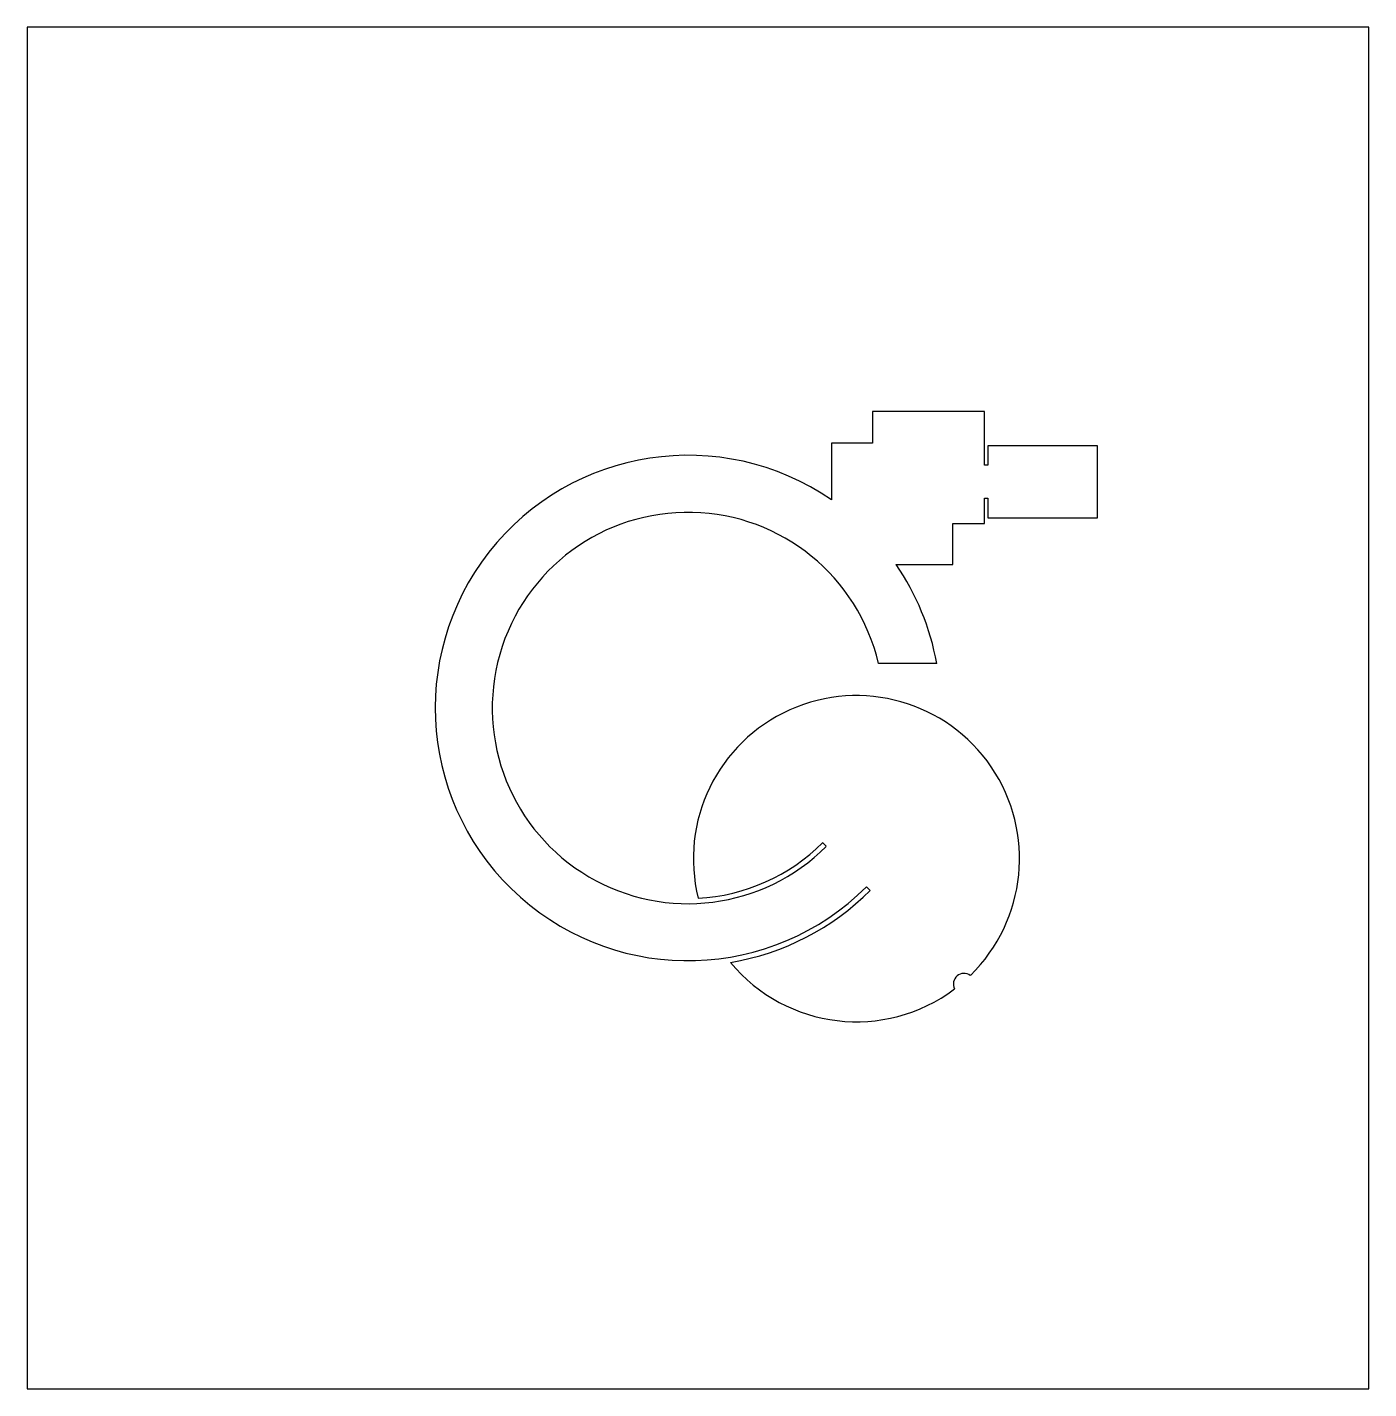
# Model space of a CAD drawing. Header units: millimetres. Extents: x 0 to 987, y 0 to 1002.
import ezdxf

# ---------------------------------------------------------------- set-up
doc = ezdxf.new("R2010")
doc.units = ezdxf.units.MM
doc.header["$LTSCALE"] = 10
doc.layers.add('Layer1', color=7, linetype='Continuous', true_color=0x000000)

msp = doc.modelspace()

# ---------------------------------------------------------------- linework, layer by layer
at = {"layer": 'Layer1'}
msp.add_lwpolyline([(0, 0), (987.2, 0), (987.2, 1002), (0, 1002)], close=True, dxfattribs=at)
msp.add_lwpolyline([(639.3, 606.6), (681.1, 606.6), (681.1, 636.7), (704.4, 636.7), (704.4, 655.4), (706.8, 655.4), (706.8, 641), (787.6, 641), (787.6, 694), (706.8, 694), (706.8, 679.6), (704.4, 679.6), (704.4, 719.2), (621.9, 719.2), (621.9, 695.9), (591.8, 695.9), (591.8, 654.1, 2.1346), (617.7, 369.5, 1.554317)], format="xyb", dxfattribs=at)
for points in [[(626.4, 533.9), (669.3, 533.9)], [(588, 399.2), (585.3, 401.9)], [(617.7, 369.5), (620.4, 366.8)]]:
    msp.add_lwpolyline(points, dxfattribs=at)
for centre, radius, start, end in [((486.2, 501), 144, 13.194, 315), ((486.2, 501), 186, 10.1781, 34.5929), ((610.2, 390.1), 120, 314.3064, 194.0415), ((486.2, 501), 140.2, 273.0814, 315), ((486.2, 501), 189.8, 279.5047, 315), ((610.2, 390.1), 120, 219.4893, 306.9819), ((689.4, 297.8), 7.9, 54.6545, 206.6338)]:
    msp.add_arc(centre, radius, start, end, dxfattribs=at)

doc.saveas('drawing.dxf')
